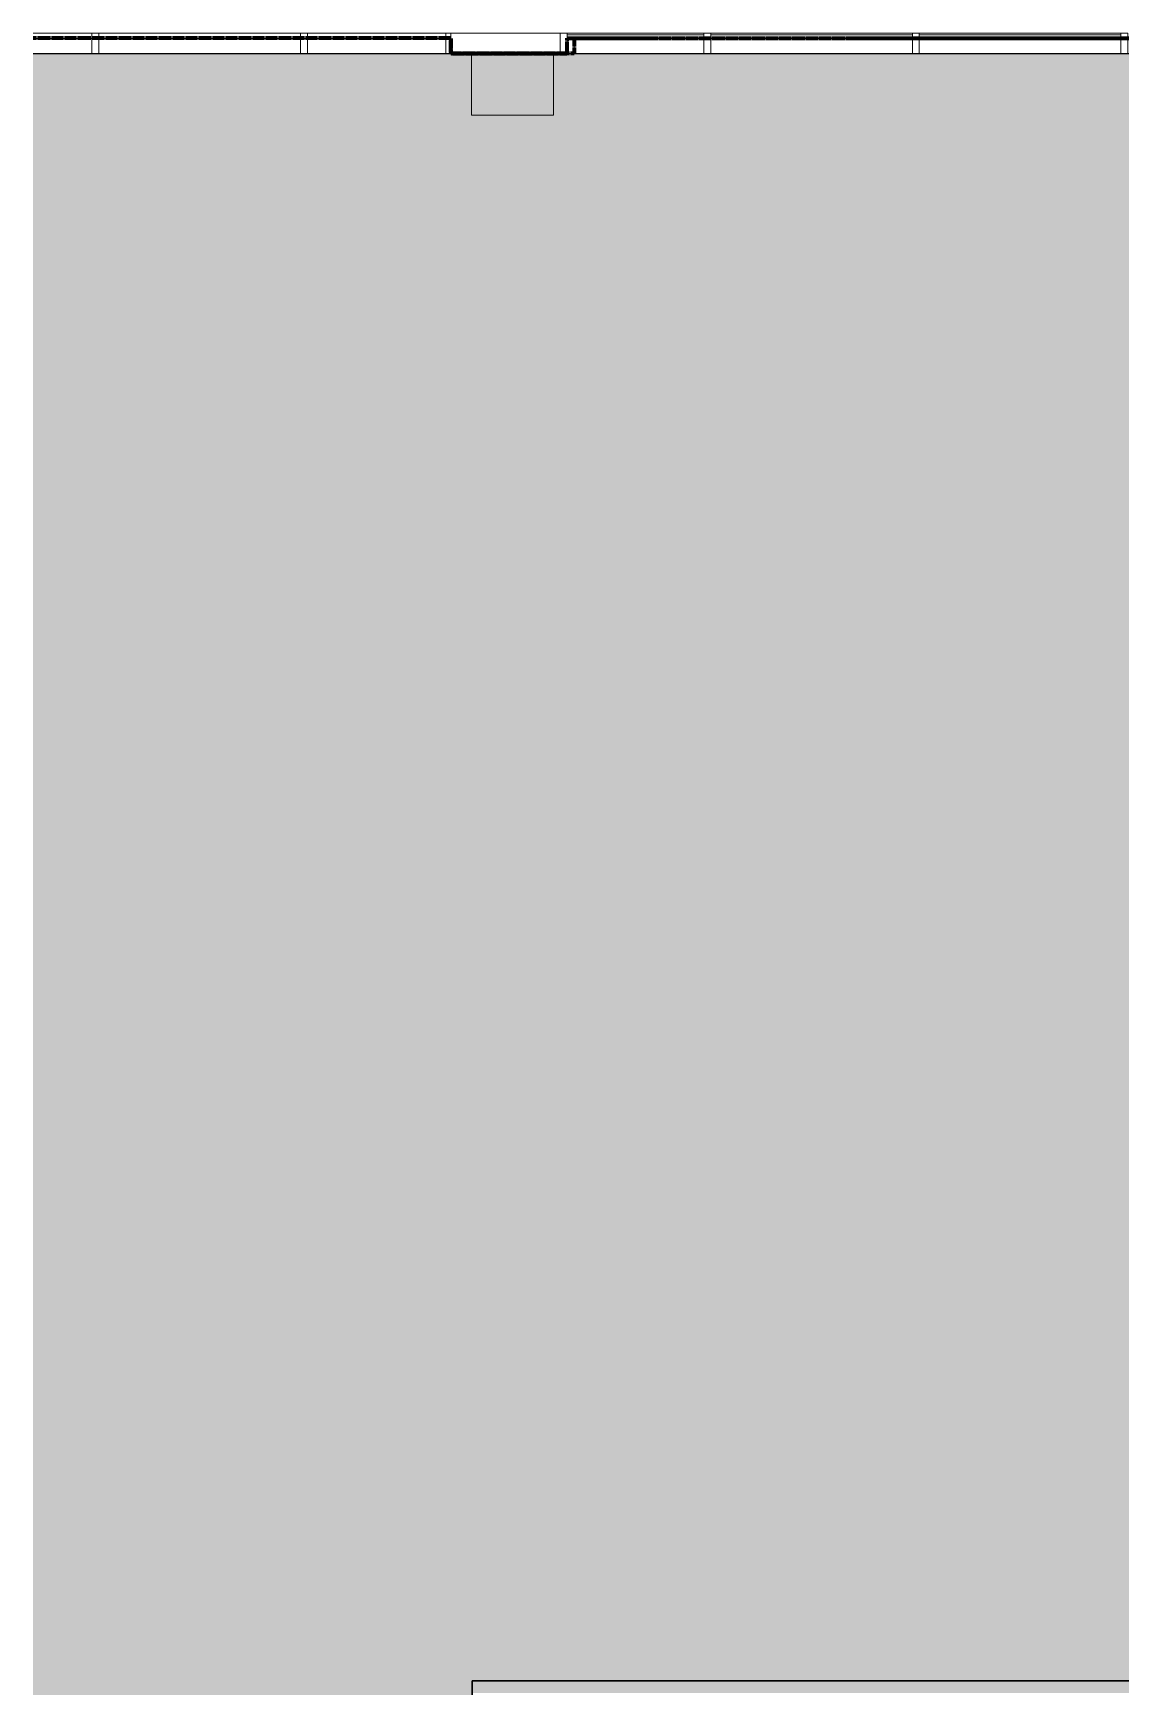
# Model space of a CAD drawing. Header units: inches. Extents: x 920 to 2661, y -647 to 1865.
# Drawn here: x 1743.4 to 2061.6, y 1381.7 to 1865.4 of the extents above; entities that cross this region are included whole.
import ezdxf

# ---------------------------------------------------------------- set-up
doc = ezdxf.new("R2010")
doc.units = ezdxf.units.IN
doc.header["$MEASUREMENT"] = 0
doc.linetypes.add('IMPORT-Dash 1_8_ _2_', pattern=[0.3, 0.1875, -0.1125])
doc.linetypes.add('IMPORT-Double Dash 3_8_', pattern=[1, 0.375, -0.125, 0.125, -0.125, 0.125, -0.125])
for name, color, linetype, lineweight in [('A-DETL-GENF', 92, 'Continuous', 9), ('A-GLAZ', 151, 'Continuous', 18), ('A-GLAZ-CWMG', 250, 'Continuous', 18), ('A-WALL-PATT', 111, 'Continuous', 18), ('basebuilding_dwg', 8, 'Continuous', 9), ('I-WALL', 2, 'Continuous', 18)]:
    doc.layers.add(name, color=color, linetype=linetype, lineweight=lineweight)

# ---------------------------------------------------------------- blocks, each defined once
blk = doc.blocks.new('basebuilding_dwg_System Panel - Glazed EXIST-BLACK-1018897-GROSS BLDG AREA - LEVEL 6-4771485-FIRST FLOOR CONSTRUCTION')
at = {"layer": 'A-GLAZ', "color": 7, "lineweight": 9, "flags": 128}
blk.add_lwpolyline([(-20, -1.5), (20, -1.5), (20, -0.5), (-20, -0.5)], close=True, dxfattribs=at)
blk = doc.blocks.new('basebuilding_dwg_System Panel - Glazed EXIST-BLACK-1018898-GROSS BLDG AREA - LEVEL 6-4771486-FIRST FLOOR CONSTRUCTION')
at = {"layer": 'A-GLAZ', "color": 7, "lineweight": 9, "flags": 128}
blk.add_lwpolyline([(-29.5, -1.5), (29.5, -1.5), (29.5, -0.5), (-29.5, -0.5)], close=True, dxfattribs=at)
blk = doc.blocks.new('basebuilding_dwg_Rectangular Mullion - 2_ x 6_ rectangular-BLACK-1018865-GROSS BLDG AREA - LEVEL 6-4771487-FIRST FLOOR CONSTRUCTION')
at = {"layer": 'A-GLAZ-CWMG', "flags": 128}
blk.add_lwpolyline([(-1, 6), (1, 6), (1, 0), (-1, 0)], close=True, dxfattribs=at)
blk = doc.blocks.new('basebuilding_dwg_Rectangular Mullion - 2_ x 6_ rectangular-BLACK-1018893-GROSS BLDG AREA - LEVEL 6-4771488-FIRST FLOOR CONSTRUCTION')
at = {"layer": 'A-GLAZ-CWMG'}
for p, q in [((-104.72, 1017.21), (-144.72, 1017.21)), ((-104.72, 1011.21), (-144.72, 1011.21))]:
    blk.add_line(p, q, dxfattribs=at)
blk = doc.blocks.new('basebuilding_dwg_Rectangular Mullion - 2_ x 6_ rectangular-BLACK-430961-GROSS BLDG AREA - LEVEL 6-4771490-FIRST FLOOR CONSTRUCTION')
at = {"layer": 'A-GLAZ-CWMG'}
for p, q in [((-43.72, 1017.21), (-102.72, 1017.21)), ((-43.72, 1011.21), (-102.72, 1011.21))]:
    blk.add_line(p, q, dxfattribs=at)
blk = doc.blocks.new('basebuilding_dwg_Rectangular Mullion - 2_ x 6_ rectangular-BLACK-167180-GROSS BLDG AREA - LEVEL 6-4771491-FIRST FLOOR CONSTRUCTION')
at = {"layer": 'A-GLAZ-CWMG', "flags": 128}
blk.add_lwpolyline([(0, 6), (-2, 6), (-2, 0), (0, 0)], close=True, dxfattribs=at)
blk = doc.blocks.new('basebuilding_dwg-4266169-FIRST FLOOR CONSTRUCTION')
at = {"lineweight": 9}
for p, q in [((1221.4, 1865.36), (1375.61, 1865.36)), ((1221.4, 1863.86), (1342.14, 1863.86)), ((1238.64, 1865.36), (1238.64, 1859.36)), ((1240.64, 1865.36), (1240.64, 1859.36)), ((1299.64, 1865.36), (1299.64, 1859.36)), ((1301.64, 1865.36), (1301.64, 1859.36)), ((1342.14, 1865.36), (1342.14, 1859.36)), ((1221.4, 1859.4), (1349.61, 1859.4)), ((1221.4, 1859.4), (1593.89, 1859.4)), ((1221.4, 1859.36), (1343.64, 1859.36)), ((1373.61, 1859.4), (1375.61, 1859.4))]:
    blk.add_line(p, q, dxfattribs=at)
at = {"color": 10, "linetype": 'IMPORT-Dash 1_8_ _2_', "lineweight": 106}
blk.add_line((1343.64, 1863.9), (1221.4, 1863.9), dxfattribs=at)
at = {"lineweight": 9, "flags": 128}
for points in [[(1343.64, 1859.36), (1343.64, 1865.36), (1221.4, 1865.36)], [(1587.64, 1865.36), (1587.64, 1859.36), (1379.64, 1859.36)]]:
    blk.add_lwpolyline(points, dxfattribs=at)
at = {"color": 250, "lineweight": 18, "flags": 128}
blk.add_lwpolyline([(1587.61, 1859.4), (1587.61, 1863.86), (1379.64, 1863.86), (1379.64, 1859.4), (1343.64, 1859.4), (1343.64, 1863.86), (1221.4, 1863.86)], dxfattribs=at)
at = {"color": 10, "linetype": 'IMPORT-Dash 1_8_ _2_', "lineweight": 106, "flags": 128}
blk.add_lwpolyline([(1587.64, 1859.4), (1587.64, 1863.86), (1379.64, 1863.86), (1379.64, 1859.4), (1343.64, 1859.4), (1343.64, 1863.86), (1343.64, 1859.45), (1377.61, 1859.45), (1377.61, 1863.9), (1587.64, 1863.9), (1587.64, 1859.45)], dxfattribs=at)
at = {"lineweight": 9, "flags": 128}
blk.add_lwpolyline([(1373.61, 1841.4), (1373.61, 1859.4), (1349.61, 1859.4), (1349.61, 1841.4)], close=True, dxfattribs=at)
at = {"rotation": 180}
blk.add_blockref('basebuilding_dwg_Rectangular Mullion - 2_ x 6_ rectangular-BLACK-167180-GROSS BLDG AREA - LEVEL 6-4771491-FIRST FLOOR CONSTRUCTION', (1375.61, 1865.4), dxfattribs=at)
for name, p in [('basebuilding_dwg_Rectangular Mullion - 2_ x 6_ rectangular-BLACK-1018893-GROSS BLDG AREA - LEVEL 6-4771488-FIRST FLOOR CONSTRUCTION', (1522.33, 848.2)), ('basebuilding_dwg_System Panel - Glazed EXIST-BLACK-1018897-GROSS BLDG AREA - LEVEL 6-4771485-FIRST FLOOR CONSTRUCTION', (1397.61, 1865.4)), ('basebuilding_dwg_Rectangular Mullion - 2_ x 6_ rectangular-BLACK-430961-GROSS BLDG AREA - LEVEL 6-4771490-FIRST FLOOR CONSTRUCTION', (1522.33, 848.2)), ('basebuilding_dwg_System Panel - Glazed EXIST-BLACK-1018898-GROSS BLDG AREA - LEVEL 6-4771486-FIRST FLOOR CONSTRUCTION', (1449.11, 1865.4)), ('basebuilding_dwg_Rectangular Mullion - 2_ x 6_ rectangular-BLACK-430961-GROSS BLDG AREA - LEVEL 6-4771490-FIRST FLOOR CONSTRUCTION', (1583.33, 848.2)), ('basebuilding_dwg_System Panel - Glazed EXIST-BLACK-1018898-GROSS BLDG AREA - LEVEL 6-4771486-FIRST FLOOR CONSTRUCTION', (1510.11, 1865.4))]:
    blk.add_blockref(name, p)
at = {"extrusion": (0, 0, -1), "rotation": 180}
for p in [(-1418.61, 1865.4), (-1479.61, 1865.4), (-1540.61, 1865.4)]:
    blk.add_blockref('basebuilding_dwg_Rectangular Mullion - 2_ x 6_ rectangular-BLACK-1018865-GROSS BLDG AREA - LEVEL 6-4771487-FIRST FLOOR CONSTRUCTION', p, dxfattribs=at)

msp = doc.modelspace()

# ---------------------------------------------------------------- hatches: boundary and pattern name
at = {"layer": 'A-DETL-GENF'}
h = msp.add_hatch(color=9, dxfattribs=at)
h.paths.add_polyline_path([(2228.4, 630.79), (2654.4, 630.79), (2654.4, 693.4), (1743.43, 693.4), (1743.43, 630.79), (2215.5, 630.79)], flags=0)
h.paths.add_polyline_path([(2107.16, 696.9), (2136.08, 696.9), (2136.08, 701.15), (2137.2, 701.15), (2137.2, 737.15), (2136.08, 737.15), (2136.08, 761.36), (2137.2, 761.36), (2137.2, 761.86), (2077.89, 761.86), (2077.89, 765.36), (2115.92, 765.36), (2115.92, 786.8), (2137.2, 786.8), (2137.2, 1218.88), (1871.9, 1218.88), (1871.9, 1383.4), (2126.14, 1383.4), (2126.14, 1841.4), (2115.92, 1841.4), (2115.92, 1859.4), (1743.43, 1859.4), (1743.43, 696.9), (2077.89, 696.9)], flags=0)
h.paths.add_polyline_path([(1765.59, 972.89), (1759.16, 972.91), (1762.4, 984.9), (1763.69, 980.05)], flags=0)
h.paths.add_polyline_path([(1816.38, 998.52), (1813.17, 1010.52), (1819.6, 1010.52)], flags=0)
at = {"layer": 'A-WALL-PATT', "lineweight": 9}
msp.add_hatch(color=7, dxfattribs=at).paths.add_polyline_path([(2092, 1379.9), (2138.14, 1379.9), (2138.14, 1383.4), (1871.9, 1383.4), (1871.9, 1379.9), (2084.43, 1379.9)], flags=0)

# ---------------------------------------------------------------- linework, layer by layer
at = {"layer": 'I-WALL', "color": 8, "lineweight": 30}
for p, q in [((1871.9, 1383.4), (1871.9, 1283.69)), ((2134.64, 1383.4), (1871.9, 1383.4))]:
    msp.add_line(p, q, dxfattribs=at)

# ---------------------------------------------------------------- block references
at = {"layer": 'basebuilding_dwg', "color": 250, "linetype": 'IMPORT-Double Dash 3_8_', "lineweight": 18}
msp.add_blockref('basebuilding_dwg-4266169-FIRST FLOOR CONSTRUCTION', (522.03, 0), dxfattribs=at)

doc.saveas('drawing.dxf')
